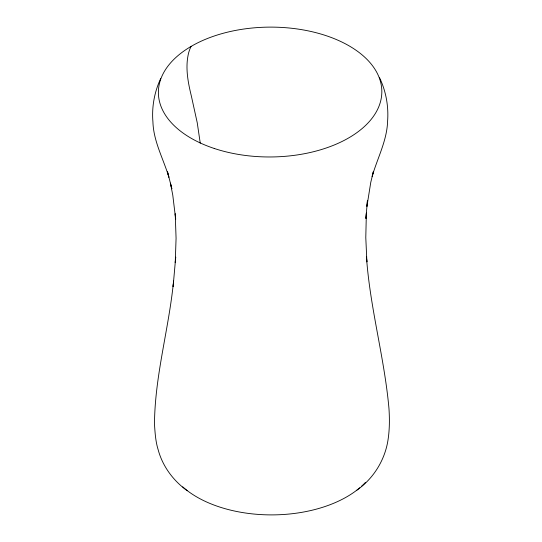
<?xml version="1.0" encoding="UTF-8"?>
<svg xmlns="http://www.w3.org/2000/svg" width="542" height="542" viewBox="0 0 542 542"><rect width="100%" height="100%" fill="white"/><g stroke="black" fill="none" stroke-linecap="round" stroke-linejoin="round"><path stroke-width="0.81" d="M373.445 171.387L370.762 182.376L366.941 206.36L367.408 200.852L365.904 218.507L366.365 213.06L365.789 237.538L366.893 261.894L366.433 256.441C369.929 307.748 384.461 357.53 388.98 408.688C389.705 419.928 389.61 431.269 387.605 442.387C384.014 461.493 372.889 478.911 356.975 490.097M373.452 171.333L372.151 176.455C377.428 158.007 387.076 140.52 387.618 120.941C388.689 106.178 385.951 91.117 379.563 77.743M160.703 78.57C154.382 91.971 151.672 107.065 152.919 121.821C153.488 141.435 163.406 158.833 168.887 177.22L167.397 171.38L171.861 188.806L170.412 183.128L172.762 195.045L175.683 219.225L175.222 213.778L176.075 238.256L175.249 262.619L175.71 257.159L173.115 286.623L173.589 281.034C168.894 328.98 154.761 375.911 154.484 424.264C155.059 432.855 155.568 441.534 158.176 449.806C162.614 466.35 173.399 480.862 187.295 490.74M200.255 143.196L197.247 122.79L191.38 96.11C187.952 82.167 185.107 67.35 188.562 53.13A64.098 36.761 59.7 0 1 191.096 46.416M365.457 482.38A106.307 61.774 -0.3 0 1 361.582 486.188M359.78 487.766A106.307 61.774 -0.3 0 1 182.729 486.858M214.239 148.467A111.733 64.932 -0.3 0 0 381.832 91.612A111.733 64.932 -0.3 0 0 214.239 36.009A111.733 64.932 -0.3 0 0 214.239 148.467"/></g></svg>
